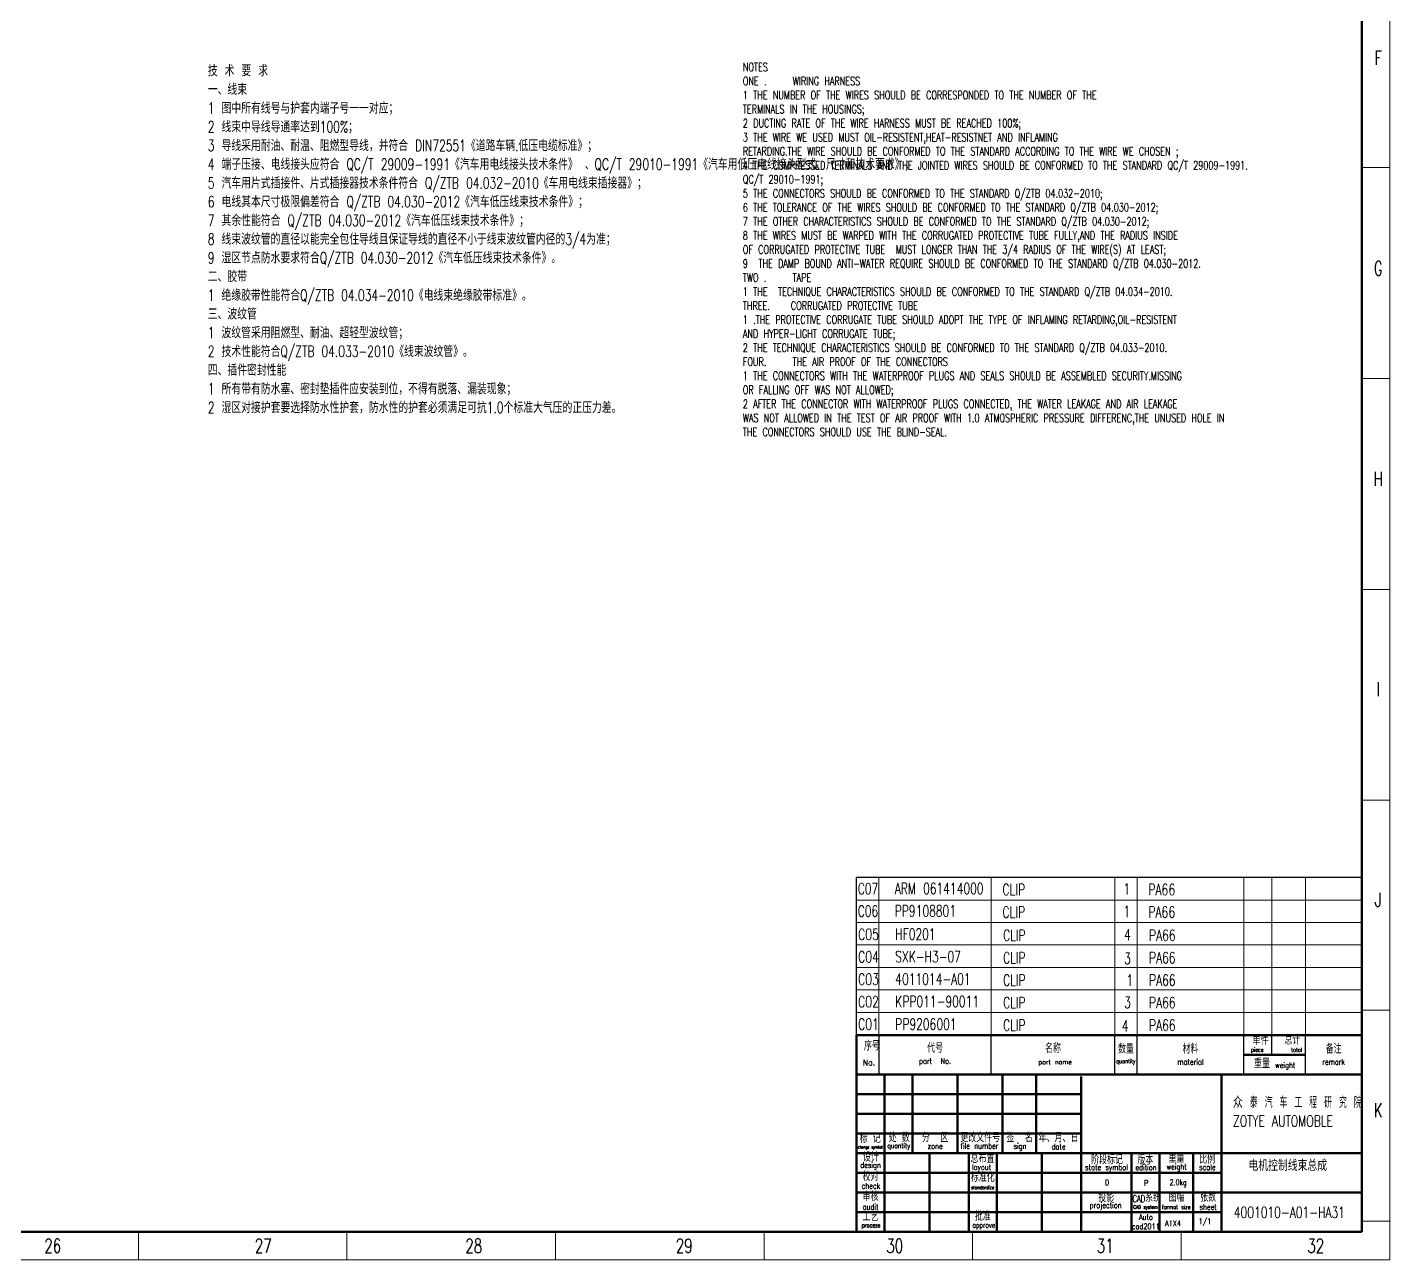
# Model space of a CAD drawing. Header units: millimetres. Extents: x 4015 to 6393, y -1653 to -728.
# Drawn here: x 5907.3 to 6392.7, y -1653.2 to -1214 of the extents above; entities that cross this region are included whole.
import ezdxf

# ---------------------------------------------------------------- set-up
doc = ezdxf.new("R2010")
doc.units = ezdxf.units.MM
doc.layers.get('0').update_dxf_attribs({"lineweight": 18})
doc.layers.add('0Filament', color=7, linetype='Continuous', lineweight=20)
doc.layers.add('1CENTER', color=1, linetype='Continuous', lineweight=20, true_color=0xff0000)
doc.layers.add('2FRAM', color=2, linetype='Continuous', lineweight=18, true_color=0xffff00)
doc.layers.add('2FRAME', color=2, linetype='Continuous', true_color=0xffff00)
doc.styles.add('HZ', font='txt.shx', dxfattribs={"width": 0.7, "bigfont": 'hztxt.shx'})
doc.styles.get("Standard").update_dxf_attribs({"font": 'txt.shx', "bigfont": 'gbcbig.shx'})
doc.styles.add('样式 1', font='txt.shx', dxfattribs={"width": 0.7, "bigfont": 'gbcbig.shx'})

msp = doc.modelspace()

# ---------------------------------------------------------------- linework, layer by layer
for p, q in [((6392.75, -812.23), (6392.75, -1653.23)), ((6382.76, -1264.02), (6392.66, -1264.02)), ((6382.73, -1339.26), (6392.71, -1339.26)), ((6382.76, -1414.4), (6392.66, -1414.4)), ((6382.76, -1489.43), (6392.66, -1489.43)), ((6382.76, -1564.24), (6392.66, -1564.24)), ((6382.75, -1639.49), (6392.73, -1639.49)), ((5946.87, -1643.23), (5946.87, -1653.23)), ((6021.18, -1643.23), (6021.18, -1653.23)), ((6095.5, -1643.23), (6095.5, -1653.23)), ((6169.81, -1643.23), (6169.81, -1653.23)), ((6244.12, -1643.23), (6244.12, -1653.23)), ((6318.43, -1643.23), (6318.43, -1653.23)), ((4014.75, -1653.23), (6392.75, -1653.23)), ((6392.75, -1653.23), (5203.75, -1653.23))]:
    msp.add_line(p, q)
at = {"layer": '0Filament'}
for p, q in [((6210.75, -1573.31), (6210.75, -1517.04)), ((6250.75, -1573.23), (6250.75, -1517.04)), ((6294.75, -1573.23), (6294.75, -1517.04)), ((6302.75, -1573.23), (6302.75, -1517.04)), ((6382.75, -1525.04), (6202.75, -1525.04)), ((6382.75, -1533.04), (6202.75, -1533.04))]:
    msp.add_line(p, q, dxfattribs=at)
at = {"layer": '0Filament', "color": 0}
for p, q in [((6340.75, -1573.23), (6340.75, -1517.04)), ((6350.75, -1573.23), (6350.75, -1517.04)), ((6362.75, -1573.23), (6362.75, -1517.04))]:
    msp.add_line(p, q, dxfattribs=at)
at = {"layer": '0Filament', "linetype": 'ByBlock'}
for p, q in [((6382.75, -1541.04), (6202.75, -1541.04)), ((6382.75, -1549.04), (6202.75, -1549.04)), ((6382.75, -1557.1), (6202.75, -1557.1)), ((6382.75, -1565.16), (6202.75, -1565.16))]:
    msp.add_line(p, q, dxfattribs=at)
at = {"layer": '2FRAM', "lineweight": 60}
msp.add_line((6382.75, -822.23), (6382.75, -1643.23), dxfattribs=at)
at = {"layer": '2FRAM', "linetype": 'ByBlock', "lineweight": 50}
for p, q in [((6202.75, -1573.23), (6382.75, -1573.23)), ((6202.75, -1587.23), (6202.75, -1573.23))]:
    msp.add_line(p, q, dxfattribs=at)
at = {"layer": '2FRAM', "color": 2, "linetype": 'ByBlock', "lineweight": 50}
for p, q in [((6340.75, -1580.23), (6362.75, -1580.23)), ((6212.75, -1587.23), (6212.75, -1615.23)), ((6222.75, -1587.23), (6222.75, -1615.23)), ((6238.75, -1587.23), (6238.75, -1615.23)), ((6254.75, -1587.23), (6254.75, -1615.23)), ((6266.75, -1587.23), (6266.75, -1615.23)), ((6332.75, -1587.23), (6332.75, -1643.23)), ((6282.75, -1587.98), (6282.75, -1643.23)), ((6202.75, -1594.23), (6282.75, -1594.23)), ((6202.75, -1601.23), (6282.75, -1601.23)), ((6202.75, -1608.23), (6282.75, -1608.23)), ((6202.75, -1615.23), (6332.75, -1615.23)), ((6212.75, -1615.23), (6212.75, -1643.23)), ((6228.75, -1615.23), (6228.75, -1643.23)), ((6242.75, -1615.23), (6242.75, -1643.23)), ((6252.75, -1615.23), (6252.75, -1643.23)), ((6268.75, -1615.23), (6268.75, -1643.23)), ((6300.75, -1643.23), (6300.75, -1615.23)), ((6310.75, -1615.23), (6310.75, -1643.23)), ((6322.75, -1615.23), (6322.75, -1643.23)), ((6332.75, -1615.23), (6382.75, -1615.23)), ((6202.75, -1622.23), (6282.75, -1622.23)), ((6282.75, -1622.23), (6332.75, -1622.23)), ((6202.75, -1629.23), (6282.75, -1629.23)), ((6282.75, -1629.23), (6382.75, -1629.23)), ((6202.75, -1636.23), (6282.75, -1636.23)), ((6282.75, -1636.23), (6332.75, -1636.23)), ((6382.75, -1643.23), (4039.75, -1643.23))]:
    msp.add_line(p, q, dxfattribs=at)
at = {"layer": '2FRAM'}
msp.add_line((6382.75, -1587.23), (6202.75, -1587.23), dxfattribs=at)
at = {"layer": '2FRAM', "color": 2, "linetype": 'ByBlock', "lineweight": 60}
for p, q in [((6382.75, -1587.23), (6202.75, -1587.23)), ((6202.75, -1587.23), (6202.75, -1643.23))]:
    msp.add_line(p, q, dxfattribs=at)
at = {"layer": '2FRAME'}
for p, q in [((6202.75, -1587.23), (6202.75, -1517.04)), ((6382.75, -1517.04), (6202.75, -1517.04)), ((6210.75, -1573.23), (6210.75, -1587.23)), ((6250.75, -1587.23), (6250.75, -1573.23)), ((6294.75, -1587.23), (6294.75, -1573.23)), ((6302.75, -1587.23), (6302.75, -1573.23)), ((6340.75, -1587.23), (6340.75, -1573.23)), ((6350.75, -1580.23), (6350.75, -1573.23)), ((6362.75, -1587.23), (6362.75, -1573.23))]:
    msp.add_line(p, q, dxfattribs=at)

# ---------------------------------------------------------------- texts
at = {"style": 'HZ'}
for s, insert, char_height, width, attachment_point in [('\\T1;F', (6388.62, -1224.95), 5, 50, 5), ('\\T1;G', (6388.62, -1299.95), 5, 50, 5), ('\\T1;H', (6388.62, -1374.95), 5, 50, 5), ('\\T1;I', (6388.62, -1449.95), 5, 50, 5), ('\\T1;J', (6388.62, -1524.95), 5, 50, 5), ('\\T1;序号', (6205.41, -1578.68), 3, 6.3, 7), ('\\T1;代号\\P{\\H0.6667x;part  No.}', (6230.75, -1580.23), 3, 44, 5), ('\\T1;名称', (6272.75, -1578.02), 3, 8, 5), ('\\T1;数量\\P{\\H0.5x;quantity}', (6298.75, -1580.23), 3, 17.1958, 5), ('\\T1;材料\\P{\\H0.6667x;material}', (6321.75, -1580.23), 3, 38, 5), ('\\T1;piece', (6343.32, -1579.63), 1.5, 14.8125, 7), ('\\T1;单件', (6343.89, -1576.75), 3, 6.3, 7), ('\\T1;总计', (6355.2, -1576.53), 3, 6.3, 7), ('\\T1;     total', (6351.91, -1579.16), 1.5, 21.125, 7), ('\\T1;备注\\P{\\H0.6667x;remark}', (6372.75, -1580.23), 3, 20, 5), ('\\T1;重量 {\\H0.6667x;weight}', (6351.75, -1583.73), 3, 38, 5), ('\\T1;K', (6388.62, -1599.95), 5, 50, 5), ('\\T1;标 记', (6207.63, -1610.08), 3, 10, 5), ('\\T1;quantity', (6217.8, -1612.87), 1.8, 20.635, 5), ('\\T1;处 数', (6217.93, -1609.83), 3, 10, 5), ('\\T1;分  区', (6230.75, -1609.84), 3, 16, 5), ('\\T1;file number', (6246.56, -1612.66), 2, 16, 5), ('\\T1;更改文件号', (6246.84, -1609.83), 3, 16, 5), ('\\T1;签  名', (6260.84, -1609.83), 3, 12, 5), ('\\T1;sign', (6260.99, -1613.04), 2, 12, 5), ('\\T1;年、月、日', (6274.75, -1609.84), 3, 16, 5), ('\\T1;change symbol', (6207.63, -1613.22), 1, 10.1633, 5), ('\\T1;设计', (6207.88, -1616.78), 3, 10, 5), ('\\T1;zone', (6230.76, -1612.74), 2, 16, 5), ('\\T1;总布置', (6247.63, -1617.26), 3, 10, 5), ('\\T1;date', (6274.75, -1612.91), 2, 16, 5), ('\\T1;阶段标记', (6292, -1617.68), 3, 26, 5), ('\\T1;版本', (6305.66, -1619.28), 3, 9.7219, 8), ('\\T1;重量', (6316.73, -1617.12), 3, 11.575, 5), ('\\T1;比例', (6327.7, -1617.48), 3, 12, 5), ('\\T1;design', (6207.75, -1619.81), 2, 13.86, 5), ('\\T1;layout', (6243.91, -1619.24), 2, 18.9056, 1), ('\\T1;state symbol', (6291.82, -1620.62), 2, 18.7233, 5), ('\\T1;edition', (6305.9, -1620.3), 2, 15.4556, 5), ('\\T1;weight', (6313.23, -1619.05), 2, 19.3822, 1), ('\\T1;scale', (6327.75, -1620.26), 2, 13.1667, 5), ('\\T1;check', (6207.86, -1626.9), 2, 18.5667, 5), ('\\T1;校对', (6207.75, -1623.68), 3, 10, 5), ('\\T1;标准化', (6247.75, -1624), 3, 10, 5), ('\\T1;审核', (6207.75, -1630.79), 3, 10, 5), ('\\T1;standardize', (6247.71, -1627.48), 1.25, 18.0035, 5), ('\\T1;投影', (6291.75, -1631.19), 3, 18, 5), ('\\T1;CAD{\\H1.2x;系统}', (6306.19, -1631.19), 2.5, 9.9289, 5), ('\\T1;图幅', (6316.81, -1631.04), 3, 12, 5), ('\\T1;张数', (6328.03, -1631.05), 3, 10.2521, 5), ('\\T1;audit', (6207.75, -1634.38), 2, 12.7222, 5), ('\\T1;批准', (6247.75, -1637.86), 3, 10, 5), ('\\T1;projection', (6291.52, -1634.14), 2, 23.1556, 5), ('\\T1;CAD system', (6305.71, -1634.64), 1.25, 11.9201, 5), ('\\T1;format size', (6311.54, -1633.71), 1.5, 12, 1), ('\\T1;sheet', (6328.03, -1634.42), 2, 15.9222, 5), ('\\T1;工艺', (6207.75, -1637.92), 3, 10, 5), ('\\T1;26', (5916.36, -1648.23), 5, 50, 5), ('\\T1;27', (5991.36, -1648.23), 5, 50, 5), ('\\T1;28', (6066.36, -1648.23), 5, 50, 5), ('\\T1;29', (6141.36, -1648.23), 5, 50, 5), ('\\T1;30', (6216.36, -1648.23), 5, 50, 5), ('\\T1;31', (6291.36, -1648.23), 5, 50, 5), ('\\T1;32', (6366.36, -1648.23), 5, 50, 5)]:
    msp.add_mtext(s, dxfattribs=dict(at, insert=insert, char_height=char_height, width=width, attachment_point=attachment_point))
for s, insert, char_height, width, attachment_point in [('\\T1;No.', (6205, -1581.96), 2, 6.9857, 1), ('\\T1;part name', (6273.53, -1583.04), 1.6406, 30.3154, 5)]:
    msp.add_mtext(s, dxfattribs=dict(insert=insert, char_height=char_height, width=width, attachment_point=attachment_point))
at = {"color": 0, "lineweight": -2, "attachment_point": 5, "style": 'HZ'}
for s, insert, char_height, width in [('\\T1;process', (6207.92, -1641.19), 1.5, 12.9), ('\\T1;approve', (6248.11, -1641.2), 1.8, 14.91)]:
    msp.add_mtext(s, dxfattribs=dict(at, insert=insert, char_height=char_height, width=width))
at = {"layer": '0Filament', "style": 'HZ'}
for s, insert, char_height, width, attachment_point in [('\\T1;技 术 要 求 \\P一、线束\\P1 图中所有线号与护套内端子号一一对应；\\P2 线束中导线导通率达到100%；\\P3 导线采用耐油、耐温、阻燃型导线，并符合 DIN72551《道路车辆.低压电缆标准》；\\P4 端子压接、电线接头应符合 QC/T 29009-1991《汽车用电线接头技术条件》 、QC/T 29010-1991《汽车用低压电线接头型式、尺寸和技术要求》；\\P5 汽车用片式插接件、片式插接器技术条件符合 Q/ZTB 04.032-2010《车用电线束插接器》；\\P6 电线其本尺寸极限偏差符合 Q/ZTB 04.030-2012《汽车低压线束技术条件》；\\P7 其余性能符合 Q/ZTB 04.030-2012《汽车低压线束技术条件》；\\P8 线束波纹管的直径以能完全包住导线且保证导线的直径不小于线束波纹管内径的3/4为准；\\P9 湿区节点防水要求符合Q/ZTB 04.030-2012《汽车低压线束技术条件》。\\P二、胶带\\P1 绝缘胶带性能符合Q/ZTB 04.034-2010《电线束绝缘胶带标准》。\\P三、波纹管     \\P1 波纹管采用阻燃型、耐油、超轻型波纹管；\\P2 技术性能符合Q/ZTB 04.033-2010《线束波纹管》。\\P四、插件密封性能\\P1 所有带有防水塞、密封垫插件应安装到位，不得有脱落、漏装现象；\\P2 湿区对接护套要选择防水性护套，防水性的护套必须满足可抗1.0个标准大气压的正压力差。', (5971.59, -1227.52), 4, 273.1739, 1), ('\\T1;NOTES\\PONE .     WIRING HARNESS\\P1 THE NUMBER OF THE WIRES SHOULD BE CORRESPONDED TO THE NUMBER OF THE \\PTERMINALS IN THE HOUSINGS;\\P2 DUCTING RATE OF THE WIRE HARNESS MUST BE REACHED 100%;\\P3 THE WIRE WE USED MUST OIL-RESISTENT,HEAT-RESISTNET AND INFLAMING\\PRETARDING.THE WIRE SHOULD BE CONFORMED TO THE STANDARD ACCORDING TO THE WIRE WE CHOSEN ;\\P4 THE COMPRESSED TERMINALS AND THE JOINTED WIRES SHOULD BE CONFORMED TO THE STANDARD QC/T 29009-1991. \\PQC/T 29010-1991;\\P5 THE CONNECTORS SHOULD BE CONFORMED TO THE STANDARD Q/ZTB 04.032-2010;\\P6 THE TOLERANCE OF THE WIRES SHOULD BE CONFORMED TO THE STANDARD Q/ZTB 04.030-2012;\\P7 THE OTHER CHARACTERISTICS SHOULD BE CONFORMED TO THE STANDARD Q/ZTB 04.030-2012;\\P8 THE WIRES MUST BE WARPED WITH THE CORRUGATED PROTECTIVE TUBE FULLY,AND THE RADIUS INSIDE \\POF CORRUGATED PROTECTIVE TUBE  MUST LONGER THAN THE 3/4 RADIUS OF THE WIRE(S) AT LEAST;\\P9  THE DAMP BOUND ANTI-WATER REQUIRE SHOULD BE CONFORMED TO THE STANDARD Q/ZTB 04.030-2012. \\PTWO .     TAPE \\P1 THE  TECHNIQUE CHARACTERISTICS SHOULD BE CONFORMED TO THE STANDARD Q/ZTB 04.034-2010.\\PTHREE.    CORRUGATED PROTECTIVE TUBE\\P1 .THE PROTECTIVE CORRUGATE TUBE SHOULD ADOPT THE TYPE OF INFLAMING RETARDING,OIL-RESISTENT\\PAND HYPER-LIGHT CORRUGATE TUBE;\\P2 THE TECHNIQUE CHARACTERISTICS SHOULD BE CONFORMED TO THE STANDARD Q/ZTB 04.033-2010.\\PFOUR.     THE AIR PROOF OF THE CONNECTORS\\P1 THE CONNECTORS WITH THE WATERPROOF PLUGS AND SEALS SHOULD BE ASSEMBLED SECURITY.MISSING \\POR FALLING OFF WAS NOT ALLOWED;\\P2 AFTER THE CONNECTOR WITH WATERPROOF PLUGS CONNECTED, THE WATER LEAKAGE AND AIR LEAKAGE \\PWAS NOT ALLOWED IN THE TEST OF AIR PROOF WITH 1.0 ATMOSPHERIC PRESSURE DIFFERENC,THE UNUSED HOLE IN\\PTHE CONNECTORS SHOULD USE THE BLIND-SEAL.           \\P ', (6162.25, -1226.72), 3, 355.2551, 1), ('\\T1;C07', (6203.19, -1523), 4, 12.2, 7), ('\\T1;ARM 061414000', (6216.38, -1522.93), 4, 52.8, 7), ('\\T1;CLIP', (6254.78, -1523.33), 4, 13.4, 7), ('\\T1;1', (6297.89, -1523.11), 4, 4, 7), ('\\T1;PA66', (6306.77, -1523.33), 4, 15.8, 7), ('\\T1;C06', (6203.19, -1531), 4, 12.2, 7), ('\\T1;PP9108801', (6216.38, -1530.93), 4, 36.4, 7), ('\\T1;CLIP', (6254.78, -1531.33), 4, 13.4, 7), ('\\T1;1', (6297.89, -1531.11), 4, 4, 7), ('\\T1;PA66', (6306.77, -1531.33), 4, 15.8, 7), ('\\T1;C05', (6203.36, -1539.28), 4, 12.2, 7), ('\\T1;HF0201', (6216.55, -1539.21), 4, 24, 7), ('\\T1;CLIP', (6254.95, -1539.61), 4, 13.4, 7), ('\\T1;4', (6298.06, -1539.39), 4, 4, 7), ('\\T1;PA66', (6306.95, -1539.61), 4, 15.8, 7), ('\\T1;C04', (6203.36, -1547.28), 4, 12.2, 7), ('\\T1;SXK-H3-07', (6216.55, -1547.21), 4, 39, 7), ('\\T1;CLIP', (6254.95, -1547.61), 4, 13.4, 7), ('\\T1;PA66', (6306.95, -1547.61), 4, 15.8, 7), ('\\T1;{\\W0.67;3}', (6298.13, -1547.87), 4, 3.8286, 7), ('\\T1;C03', (6203.36, -1555.28), 4, 12.2, 7), ('\\T1;4011014-A01', (6216.55, -1555.21), 4, 44.8, 7), ('\\T1;CLIP', (6254.95, -1555.61), 4, 13.4, 7), ('\\T1;1', (6298.95, -1555.61), 4, 4, 7), ('\\T1;PA66', (6306.95, -1555.61), 4, 15.8, 7), ('\\T1;C02', (6203.36, -1563.28), 4, 12.2, 7), ('\\T1;KPP011-90011', (6216.55, -1563.21), 4, 49.8, 7), ('\\T1;CLIP', (6254.95, -1563.61), 4, 13.4, 7), ('\\T1;3', (6298.13, -1563.54), 4, 4, 7), ('\\T1;PA66', (6306.95, -1563.61), 4, 15.8, 7), ('\\T1;C01', (6203.36, -1571.28), 4, 12.2, 7), ('\\T1;PP9206001', (6216.55, -1571.28), 4, 36.4, 7), ('\\T1;CLIP', (6254.95, -1571.67), 4, 13.4, 7), ('\\T1;{\\W0.67;4}', (6297.35, -1571.87), 4, 3.8286, 7), ('\\T1;PA66', (6306.95, -1571.67), 4, 15.8, 7), ('\\T1;D', (6291.24, -1626.7), 2, 2.1, 7), ('\\T1;P', (6305.18, -1626.89), 2, 2.1, 7), ('\\T1;{\\W0.67;2.0kg}', (6314.34, -1627.35), 2, 12.5769, 7), ('4001010-A01-HA31', (6356.99, -1636.33), 4, 50, 5), ('\\T1;Auto\\Pcad2011 ', (6305.84, -1639.69), 2, 15.2, 5)]:
    msp.add_mtext(s, dxfattribs=dict(at, insert=insert, char_height=char_height, width=width, attachment_point=attachment_point))
at = {"layer": '0Filament', "insert": (6356.41, -1619.61), "char_height": 4, "width": 50, "attachment_point": 5, "line_spacing_factor": 0.669996, "style": 'HZ'}
msp.add_mtext('电机控制线束总成', dxfattribs=at)
at = {"layer": '0Filament', "color": 0, "lineweight": 9, "insert": (6315.52, -1640.2), "char_height": 2, "width": 5.46, "attachment_point": 5, "style": 'HZ'}
msp.add_mtext('\\T1;A1X4', dxfattribs=at)
at = {"layer": '0Filament', "color": 0, "insert": (6326.89, -1639.86), "char_height": 2, "width": 5.46, "attachment_point": 5, "style": 'HZ'}
msp.add_mtext('\\T1;1/1', dxfattribs=at)
at = {"layer": '1CENTER', "color": 1, "lineweight": 30, "insert": (6336.88, -1595.13), "char_height": 4, "width": 50, "attachment_point": 1, "style": '样式 1'}
msp.add_mtext('\\T1;{\\Ftxt,hztxt;众} {泰} {汽} {车} {工} {程} {研} {究} {院}\\PZOTYE AUTOMOBLE', dxfattribs=at)

doc.saveas('drawing.dxf')
